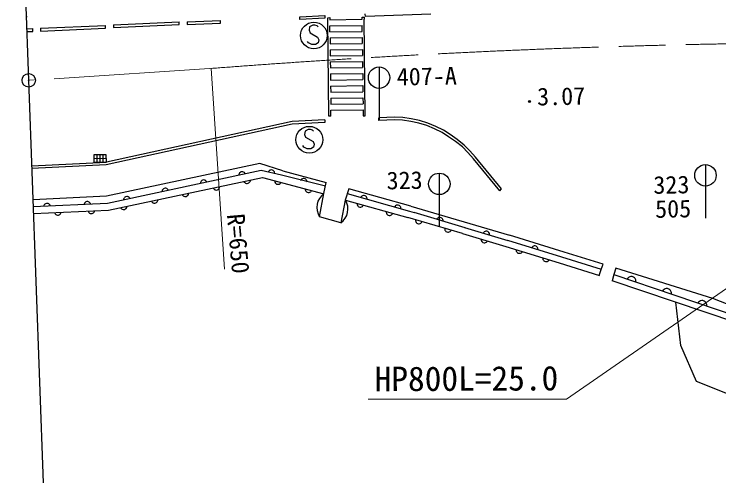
# Model space of a CAD drawing. Units: millimetres, scale not verified. Extents: x 40000 to 680000, y 20000 to 380000.
# Drawn here: x 67896 to 120524, y 244430 to 279402 of the extents above; entities that cross this region are included whole.
import ezdxf
from ezdxf.enums import TextEntityAlignment as Align

# ---------------------------------------------------------------- set-up
doc = ezdxf.new("R2010")
doc.units = ezdxf.units.MM
doc.header["$LTSCALE"] = 1000
doc.linetypes.add('CHAIN', pattern=[18.5, 12, -1.5, 3.5, -1.5])
for name, color, linetype, lineweight in [('M-BGD', 7, 'Continuous', 25), ('M-BGD-EXST', 7, 'Continuous', 25), ('M-BMK', 2, 'CHAIN', 13), ('M-BMK-OTRS', 5, 'Continuous', 25), ('M-BMK-SRVR', 3, 'Continuous', 25), ('M-STR-HTXT', 7, 'Continuous', 13), ('M-STR-STRC', 7, 'Continuous', 25)]:
    doc.layers.add(name, color=color, linetype=linetype, lineweight=lineweight)
doc.styles.add('ＭＳ ゴシック', font='')
doc.styles.get('ＭＳ ゴシック').set_extended_font_data('MS Gothic')

msp = doc.modelspace()

# ---------------------------------------------------------------- linework, layer by layer
at = {"layer": 'M-BGD'}
for p, q in [((68883, 279209), (68815, 279206)), ((91318, 279133), (91468, 279138)), ((91320, 278983), (91318, 279133)), ((91408, 271784), (91320, 278983)), ((91468, 279138), (91470, 278985)), ((91470, 278985), (93876, 279014)), ((93875, 279164), (94025, 279166)), ((93876, 279014), (93875, 279164)), ((94025, 279166), (94026, 279016)), ((94114, 271817), (94026, 279016)), ((91476, 278535), (93882, 278564)), ((91481, 278085), (91476, 278535)), ((93887, 278114), (93882, 278564)), ((91481, 278085), (93887, 278114)), ((91487, 277635), (93893, 277664)), ((91487, 277635), (91492, 277185)), ((93893, 277664), (93898, 277214)), ((91492, 277185), (93898, 277214)), ((91498, 276735), (93904, 276764)), ((91498, 276735), (91503, 276285)), ((91503, 276285), (93909, 276315)), ((93904, 276764), (93909, 276315)), ((91509, 275835), (93915, 275865)), ((91509, 275835), (91514, 275385)), ((93915, 275865), (93920, 275415)), ((91514, 275385), (93920, 275415)), ((91520, 274935), (93926, 274965)), ((91520, 274935), (91525, 274485)), ((93926, 274965), (93931, 274515)), ((91525, 274485), (93931, 274515)), ((91531, 274035), (93937, 274065)), ((91531, 274035), (91536, 273585)), ((93937, 274065), (93942, 273615)), ((91536, 273585), (93942, 273615)), ((91542, 273135), (93948, 273165)), ((93948, 273165), (93953, 272715)), ((91542, 273135), (91547, 272685)), ((91547, 272685), (93953, 272715)), ((91553, 272236), (93959, 272265)), ((91558, 271786), (91553, 272236)), ((93959, 272265), (93964, 271815)), ((91558, 271786), (91408, 271784)), ((93964, 271815), (94114, 271817)), ((73871, 268924), (74758, 268941)), ((73871, 268924), (74758, 268941)), ((74326, 268346), (74314, 268932)), ((74547, 268351), (74536, 268936)), ((74758, 268941), (74769, 268355)), ((74758, 268941), (74769, 268355)), ((73883, 268338), (73871, 268924)), ((73883, 268338), (73871, 268924)), ((73877, 268631), (74763, 268648)), ((74104, 268342), (74093, 268928)), ((74769, 268355), (73883, 268338)), ((74769, 268355), (73883, 268338)), ((86246, 268268), (74802, 265815)), ((87966, 267701), (86246, 268268)), ((86350, 267738), (74875, 265274)), ((84678, 267440), (84671, 267377)), ((84697, 267495), (84678, 267440)), ((84736, 267555), (84697, 267495)), ((84778, 267595), (84736, 267555)), ((84833, 267627), (84778, 267595)), ((84911, 267643), (84833, 267627)), ((84974, 267637), (84911, 267643)), ((85029, 267618), (84974, 267637)), ((85088, 267579), (85029, 267618)), ((85128, 267537), (85088, 267579)), ((85160, 267482), (85128, 267537)), ((87866, 267386), (86350, 267738)), ((86898, 267672), (86864, 267619)), ((86938, 267714), (86898, 267672)), ((86998, 267752), (86938, 267714)), ((87054, 267770), (86998, 267752)), ((87116, 267776), (87054, 267770)), ((87194, 267758), (87116, 267776)), ((87248, 267725), (87194, 267758)), ((87290, 267684), (87248, 267725)), ((87328, 267624), (87290, 267684)), ((87346, 267569), (87328, 267624)), ((87352, 267506), (87346, 267569)), ((91146, 266564), (87866, 267386)), ((87966, 267701), (91210, 266847)), ((74935, 264786), (86450, 267222)), ((74935, 264786), (86450, 267222)), ((81810, 266824), (81803, 266761)), ((81828, 266879), (81810, 266824)), ((81867, 266939), (81828, 266879)), ((81909, 266979), (81867, 266939)), ((81964, 267011), (81909, 266979)), ((82042, 267028), (81964, 267011)), ((82105, 267021), (82042, 267028)), ((82160, 267002), (82105, 267021)), ((82220, 266963), (82160, 267002)), ((82259, 266921), (82220, 266963)), ((82292, 266866), (82259, 266921)), ((85054, 266926), (85086, 266872)), ((85086, 266872), (85126, 266829)), ((85126, 266829), (85185, 266791)), ((85436, 266813), (85478, 266853)), ((85478, 266853), (85517, 266912)), ((85517, 266912), (85536, 266967)), ((85536, 266967), (85543, 267030)), ((86450, 267222), (91021, 266006)), ((87351, 266982), (87355, 266919)), ((87355, 266919), (87371, 266863)), ((87371, 266863), (87407, 266802)), ((87800, 266801), (87834, 266854)), ((89321, 267049), (89286, 266997)), ((89363, 267090), (89321, 267049)), ((89424, 267125), (89363, 267090)), ((89481, 267140), (89424, 267125)), ((89544, 267144), (89481, 267140)), ((89621, 267123), (89544, 267144)), ((89673, 267087), (89621, 267123)), ((89714, 267045), (89673, 267087)), ((89749, 266984), (89714, 267045)), ((89764, 266928), (89749, 266984)), ((89768, 266864), (89764, 266928)), ((91021, 266007), (91210, 266847)), ((78998, 266323), (78960, 266263)), ((79041, 266363), (78998, 266323)), ((79095, 266395), (79041, 266363)), ((79173, 266412), (79095, 266395)), ((79236, 266405), (79173, 266412)), ((79291, 266386), (79236, 266405)), ((79351, 266347), (79291, 266386)), ((79391, 266305), (79351, 266347)), ((79423, 266250), (79391, 266305)), ((82751, 266439), (82783, 266385)), ((82783, 266385), (82823, 266342)), ((82823, 266342), (82882, 266303)), ((82882, 266303), (82937, 266284)), ((83078, 266294), (83133, 266326)), ((83133, 266326), (83175, 266365)), ((83175, 266365), (83214, 266425)), ((83214, 266425), (83233, 266480)), ((83233, 266480), (83240, 266543)), ((85185, 266791), (85240, 266772)), ((85240, 266772), (85303, 266764)), ((85303, 266764), (85381, 266781)), ((85381, 266781), (85436, 266813)), ((87407, 266802), (87447, 266760)), ((87447, 266760), (87500, 266725)), ((87500, 266725), (87577, 266705)), ((87577, 266705), (87640, 266709)), ((87640, 266709), (87697, 266725)), ((87697, 266725), (87758, 266760)), ((87758, 266760), (87800, 266801)), ((89637, 266374), (89641, 266311)), ((89641, 266311), (89657, 266255)), ((92887, 266372), (92628, 265529)), ((97524, 265067), (92887, 266372)), ((74802, 265815), (69313, 265548)), ((76226, 265779), (76172, 265747)), ((76305, 265796), (76226, 265779)), ((76368, 265789), (76305, 265796)), ((76423, 265770), (76368, 265789)), ((78941, 266208), (78934, 266145)), ((78960, 266263), (78941, 266208)), ((80448, 265952), (80480, 265897)), ((80480, 265897), (80520, 265855)), ((80520, 265855), (80579, 265816)), ((80579, 265816), (80634, 265797)), ((80634, 265797), (80697, 265790)), ((80697, 265790), (80775, 265807)), ((80775, 265807), (80830, 265839)), ((80830, 265839), (80872, 265878)), ((80872, 265878), (80911, 265937)), ((80911, 265937), (80930, 265993)), ((80930, 265993), (80937, 266055)), ((82937, 266284), (83000, 266277)), ((83000, 266277), (83078, 266294)), ((89657, 266255), (89692, 266194)), ((89692, 266194), (89733, 266152)), ((89733, 266152), (89786, 266118)), ((89786, 266118), (89863, 266097)), ((89863, 266097), (89926, 266101)), ((89926, 266101), (89982, 266117)), ((89982, 266117), (90043, 266153)), ((90043, 266153), (90085, 266193)), ((90085, 266193), (90120, 266246)), ((90705, 264285), (91021, 266007)), ((92764, 266011), (97421, 264701)), ((93819, 265775), (93783, 265723)), ((93861, 265815), (93819, 265775)), ((93923, 265849), (93861, 265815)), ((93979, 265865), (93923, 265849)), ((94043, 265868), (93979, 265865)), ((94120, 265846), (94043, 265868)), ((94172, 265810), (94120, 265846)), ((94212, 265768), (94172, 265810)), ((74875, 265274), (69332, 265026)), ((70245, 265257), (70197, 265225)), ((70304, 265279), (70245, 265257)), ((70384, 265283), (70304, 265279)), ((70445, 265266), (70384, 265283)), ((70496, 265238), (70445, 265266)), ((73136, 265256), (73118, 265195)), ((73163, 265307), (73136, 265256)), ((73211, 265360), (73163, 265307)), ((73260, 265392), (73211, 265360)), ((73319, 265414), (73260, 265392)), ((73399, 265418), (73319, 265414)), ((73459, 265401), (73399, 265418)), ((73511, 265373), (73459, 265401)), ((73563, 265325), (73511, 265373)), ((73595, 265277), (73563, 265325)), ((73618, 265218), (73595, 265277)), ((76072, 265592), (76065, 265529)), ((76091, 265647), (76072, 265592)), ((76129, 265707), (76091, 265647)), ((76172, 265747), (76129, 265707)), ((76482, 265731), (76423, 265770)), ((76522, 265689), (76482, 265731)), ((76554, 265634), (76522, 265689)), ((78145, 265465), (78177, 265410)), ((78177, 265410), (78217, 265368)), ((78217, 265368), (78276, 265329)), ((78276, 265329), (78331, 265310)), ((78331, 265310), (78394, 265303)), ((78394, 265303), (78472, 265319)), ((78472, 265319), (78527, 265351)), ((78527, 265351), (78569, 265391)), ((78569, 265391), (78608, 265450)), ((78608, 265450), (78627, 265505)), ((78627, 265505), (78634, 265568)), ((92628, 265529), (92283, 263824)), ((92648, 265525), (97286, 264220)), ((93500, 265283), (93503, 265219)), ((94246, 265706), (94212, 265768)), ((94262, 265650), (94246, 265706)), ((94265, 265587), (94262, 265650)), ((69350, 264532), (74935, 264786)), ((69350, 264532), (74935, 264786)), ((70121, 265121), (70104, 265060)), ((70149, 265172), (70121, 265121)), ((70197, 265225), (70149, 265172)), ((70548, 265190), (70496, 265238)), ((70581, 265142), (70548, 265190)), ((70603, 265083), (70581, 265142)), ((73911, 264679), (73928, 264740)), ((75842, 264978), (75874, 264923)), ((75874, 264923), (75914, 264880)), ((75914, 264880), (75973, 264842)), ((75973, 264842), (76028, 264823)), ((76028, 264823), (76091, 264816)), ((76091, 264816), (76169, 264832)), ((76169, 264832), (76224, 264864)), ((76224, 264864), (76267, 264904)), ((76267, 264904), (76305, 264963)), ((76305, 264963), (76324, 265018)), ((76324, 265018), (76331, 265081)), ((93503, 265219), (93518, 265163)), ((93518, 265163), (93552, 265101)), ((93552, 265101), (93592, 265059)), ((93592, 265059), (93644, 265023)), ((93644, 265023), (93721, 265001)), ((93721, 265001), (93784, 265004)), ((93784, 265004), (93841, 265019)), ((93841, 265019), (93902, 265053)), ((93902, 265053), (93945, 265093)), ((93945, 265093), (93981, 265146)), ((96339, 265063), (96304, 265011)), ((96382, 265103), (96339, 265063)), ((96443, 265138), (96382, 265103)), ((96500, 265153), (96443, 265138)), ((96563, 265156), (96500, 265153)), ((96640, 265134), (96563, 265156)), ((96692, 265098), (96640, 265134)), ((96732, 265056), (96692, 265098)), ((96767, 264994), (96732, 265056)), ((96782, 264938), (96767, 264994)), ((96785, 264875), (96782, 264938)), ((97526, 265081), (104880, 262919)), ((70915, 264603), (70937, 264544)), ((70937, 264544), (70970, 264495)), ((70970, 264495), (71022, 264448)), ((71022, 264448), (71073, 264420)), ((71073, 264420), (71134, 264403)), ((71134, 264403), (71214, 264406)), ((71214, 264406), (71273, 264429)), ((71273, 264429), (71322, 264461)), ((71322, 264461), (71369, 264513)), ((71369, 264513), (71397, 264565)), ((71397, 264565), (71414, 264626)), ((73429, 264717), (73451, 264658)), ((73451, 264658), (73484, 264610)), ((73484, 264610), (73536, 264562)), ((73536, 264562), (73587, 264534)), ((73587, 264534), (73648, 264517)), ((73648, 264517), (73728, 264521)), ((73728, 264521), (73787, 264543)), ((73787, 264543), (73835, 264576)), ((73835, 264576), (73883, 264628)), ((73883, 264628), (73911, 264679)), ((92283, 263824), (90705, 264285)), ((95684, 264660), (95687, 264597)), ((95687, 264597), (95702, 264540)), ((95702, 264540), (95736, 264479)), ((95736, 264479), (95776, 264436)), ((95776, 264436), (95828, 264400)), ((95828, 264400), (95905, 264378)), ((95905, 264378), (95969, 264381)), ((95969, 264381), (96025, 264396)), ((96025, 264396), (96087, 264431)), ((96087, 264431), (96129, 264471)), ((96129, 264471), (96165, 264523)), ((101385, 263035), (97286, 264220)), ((97421, 264701), (97775, 264596)), ((101570, 263460), (97775, 264596)), ((99589, 264220), (99527, 264186)), ((99646, 264234), (99589, 264220)), ((99709, 264236), (99646, 264234)), ((99786, 264213), (99709, 264236)), ((99837, 264177), (99786, 264213)), ((97868, 264037), (97871, 263974)), ((97871, 263974), (97886, 263918)), ((97886, 263918), (97921, 263856)), ((97921, 263856), (97960, 263813)), ((97960, 263813), (98013, 263778)), ((98013, 263778), (98090, 263756)), ((98090, 263756), (98153, 263759)), ((98153, 263759), (98209, 263774)), ((98209, 263774), (98271, 263808)), ((98271, 263808), (98313, 263848)), ((98313, 263848), (98349, 263900)), ((99484, 264147), (99447, 264095)), ((99527, 264186), (99484, 264147)), ((99877, 264134), (99837, 264177)), ((99910, 264071), (99877, 264134)), ((99925, 264015), (99910, 264071)), ((99927, 263952), (99925, 264015)), ((101378, 263948), (101364, 263928)), ((100053, 263415), (100055, 263352)), ((100055, 263352), (100070, 263295)), ((100070, 263295), (100105, 263233)), ((100105, 263233), (100145, 263191)), ((100145, 263191), (100197, 263155)), ((100197, 263155), (100274, 263133)), ((100337, 263136), (100393, 263151)), ((100393, 263151), (100455, 263186)), ((100455, 263186), (100498, 263225)), ((100498, 263225), (100533, 263278)), ((101518, 263475), (104759, 262517)), ((103003, 263151), (102960, 263111)), ((103066, 263184), (103003, 263151)), ((103122, 263199), (103066, 263184)), ((103185, 263201), (103122, 263199)), ((103262, 263178), (103185, 263201)), ((103314, 263142), (103262, 263178)), ((103353, 263099), (103314, 263142)), ((100274, 263133), (100337, 263136)), ((101385, 263035), (104626, 262076)), ((101385, 263035), (104626, 262076)), ((102766, 262627), (102768, 262563)), ((102960, 263111), (102924, 263059)), ((103387, 263037), (103353, 263099)), ((103402, 262981), (103387, 263037)), ((103404, 262917), (103402, 262981)), ((108969, 261653), (104880, 262919)), ((102768, 262563), (102782, 262507)), ((102782, 262507), (102816, 262445)), ((102816, 262445), (102856, 262402)), ((102856, 262402), (102907, 262366)), ((102907, 262366), (102984, 262343)), ((102984, 262343), (103047, 262345)), ((103047, 262345), (103104, 262360)), ((103104, 262360), (103166, 262393)), ((103166, 262393), (103209, 262433)), ((103209, 262433), (103245, 262485)), ((108796, 261267), (104759, 262517)), ((106681, 262089), (106618, 262056)), ((106738, 262103), (106681, 262089)), ((106801, 262104), (106738, 262103)), ((106877, 262081), (106801, 262104)), ((104626, 262076), (108606, 260844)), ((104626, 262076), (108606, 260844)), ((105382, 261842), (105383, 261779)), ((105383, 261779), (105397, 261722)), ((105397, 261722), (105430, 261660)), ((105430, 261660), (105469, 261616)), ((105469, 261616), (105520, 261580)), ((105520, 261580), (105597, 261556)), ((105660, 261557), (105717, 261571)), ((105717, 261571), (105779, 261604)), ((105779, 261604), (105823, 261643)), ((105823, 261643), (105860, 261694)), ((106575, 262017), (106538, 261966)), ((106618, 262056), (106575, 262017)), ((106929, 262044), (106877, 262081)), ((106968, 262001), (106929, 262044)), ((107001, 261938), (106968, 262001)), ((107014, 261881), (107001, 261938)), ((107016, 261818), (107014, 261881)), ((111878, 260753), (108969, 261653)), ((105597, 261556), (105660, 261557)), ((107372, 261226), (107373, 261163)), ((107373, 261163), (107387, 261106)), ((107387, 261106), (107420, 261044)), ((107420, 261044), (107459, 261000)), ((107813, 261027), (107850, 261078)), ((111754, 260352), (108796, 261267)), ((107459, 261000), (107511, 260964)), ((107511, 260964), (107587, 260940)), ((107587, 260940), (107650, 260941)), ((107650, 260941), (107707, 260955)), ((107707, 260955), (107769, 260988)), ((107769, 260988), (107813, 261027)), ((108606, 260844), (111618, 259912)), ((111730, 260357), (111878, 260753)), ((111594, 259912), (111730, 260357)), ((112826, 260445), (112675, 259972)), ((120063, 258174), (112826, 260445)), ((112675, 259972), (112550, 259503)), ((123080, 255957), (112550, 259503)), ((112675, 259973), (123250, 256393)), ((113719, 259708), (113665, 259637)), ((113781, 259761), (113719, 259708)), ((113870, 259805), (113781, 259761)), ((113950, 259822), (113870, 259805)), ((114038, 259822), (113950, 259822)), ((114144, 259786), (114038, 259822)), ((114215, 259732), (114144, 259786)), ((114268, 259670), (114215, 259732)), ((114312, 259581), (114268, 259670)), ((114329, 259501), (114312, 259581)), ((114328, 259413), (114329, 259501)), ((116363, 258813), (116309, 258743)), ((116425, 258866), (116363, 258813)), ((116514, 258910), (116425, 258866)), ((116593, 258927), (116514, 258910)), ((116682, 258927), (116593, 258927)), ((116788, 258891), (116682, 258927)), ((116859, 258837), (116788, 258891)), ((116911, 258775), (116859, 258837)), ((116955, 258686), (116911, 258775)), ((116973, 258607), (116955, 258686)), ((116972, 258518), (116973, 258607)), ((117680, 254692), (117308, 257913)), ((119006, 257918), (118953, 257848)), ((119069, 257971), (119006, 257918)), ((119157, 258015), (119069, 257971)), ((119237, 258032), (119157, 258015)), ((119326, 258032), (119237, 258032)), ((119432, 257996), (119326, 258032)), ((119502, 257943), (119432, 257996)), ((119555, 257880), (119502, 257943)), ((119599, 257792), (119555, 257880)), ((123415, 256903), (120063, 258174)), ((119616, 257712), (119599, 257792)), ((119616, 257623), (119616, 257712)), ((118856, 252000), (117680, 254692)), ((121862, 250799), (118856, 252000))]:
    msp.add_line(p, q, dxfattribs=at)
for radius in [75, 45, 15]:
    msp.add_circle((106383, 272883), radius, dxfattribs=at)
for centre, radius, start, end in [((91770, 264983), 1268, 126.012, 213.2176), ((91570, 264858), 1256, 304.7272, 32.4008)]:
    msp.add_arc(centre, radius, start, end, dxfattribs=at)
at = {"layer": 'M-BGD-EXST'}
for p, q in [((89959, 278447), (89919, 278207)), ((90199, 278567), (89959, 278447)), ((90359, 278567), (90199, 278567)), ((90519, 278527), (90359, 278567)), ((90599, 278447), (90519, 278527)), ((89919, 278207), (89999, 278007)), ((89999, 278007), (90559, 277687)), ((89879, 277247), (89799, 277367)), ((90559, 277687), (90639, 277487)), ((90639, 277487), (90599, 277247)), ((90119, 277127), (89879, 277247)), ((90399, 277127), (90119, 277127)), ((90599, 277247), (90399, 277127)), ((89621, 270669), (89581, 270429)), ((89861, 270789), (89621, 270669)), ((90021, 270789), (89861, 270789)), ((90181, 270749), (90021, 270789)), ((90261, 270669), (90181, 270749)), ((89581, 270429), (89661, 270229)), ((89661, 270229), (90221, 269909)), ((89541, 269469), (89461, 269589)), ((89781, 269349), (89541, 269469)), ((90261, 269469), (90061, 269349)), ((90221, 269909), (90301, 269709)), ((90301, 269709), (90261, 269469)), ((90061, 269349), (89781, 269349))]:
    msp.add_line(p, q, dxfattribs=at)
for centre in [(90279, 277807), (89941, 270029)]:
    msp.add_circle(centre, 1000, dxfattribs=at)
at = {"layer": 'M-BMK'}
msp.add_line((82855, 275363), (68988, 274462), dxfattribs=at)
msp.add_arc((132797, -371468), 648759, 88.60956, 94.43637, dxfattribs=at)
at = {"layer": 'M-BMK-OTRS'}
for p, q in [((68988, 274462), (67896, 304442)), ((70083, 244430), (68988, 274462))]:
    msp.add_line(p, q, dxfattribs=at)
at = {"layer": 'M-BMK-SRVR'}
for radius in [500, 20]:
    msp.add_circle((68988, 274462), radius, dxfattribs=at)
at = {"layer": 'M-STR-HTXT'}
for p, q in [((82614, 275347), (83602, 260380)), ((140392, 272345), (109153, 250665)), ((109153, 250665), (94330, 250672))]:
    msp.add_line(p, q, dxfattribs=at)
at = {"layer": 'M-STR-STRC'}
for p, q in [((89232, 279205), (91088, 279287)), ((89241, 279005), (89232, 279205)), ((91097, 279088), (89241, 279005)), ((91088, 279287), (91097, 279088)), ((94127, 279219), (94120, 279419)), ((99016, 279388), (94127, 279219)), ((69856, 278341), (74709, 278563)), ((74718, 278364), (74709, 278563)), ((75313, 278592), (80220, 278822)), ((75313, 278592), (75322, 278393)), ((75322, 278393), (80225, 278622)), ((80225, 278622), (80220, 278822)), ((80814, 278838), (83314, 278924)), ((80814, 278838), (80821, 278638)), ((80821, 278638), (83320, 278724)), ((83320, 278724), (83314, 278924)), ((68849, 278296), (69291, 278317)), ((68856, 278096), (69299, 278117)), ((69299, 278117), (69291, 278317)), ((69856, 278341), (69866, 278141)), ((69866, 278141), (74718, 278364)), ((95151, 275463), (95151, 271463)), ((96329, 271704), (95135, 271662)), ((95142, 271462), (95135, 271662)), ((96916, 271688), (96329, 271704)), ((97551, 271593), (96916, 271688)), ((98176, 271468), (97551, 271593)), ((88659, 271196), (74779, 268155)), ((88650, 271396), (74806, 268356)), ((91091, 271509), (88650, 271396)), ((91098, 271309), (88659, 271196)), ((91091, 271509), (91098, 271309)), ((96323, 271505), (95142, 271462)), ((96886, 271490), (96323, 271505)), ((97512, 271397), (96886, 271490)), ((98113, 271278), (97512, 271397)), ((98714, 271080), (98113, 271278)), ((98789, 271266), (98176, 271468)), ((99288, 270850), (98714, 271080)), ((99376, 271029), (98789, 271266)), ((99860, 270570), (99288, 270850)), ((99970, 270736), (99376, 271029)), ((100335, 270255), (99860, 270570)), ((100449, 270419), (99970, 270736)), ((100854, 269895), (100335, 270255)), ((100978, 270052), (100449, 270419)), ((101514, 269630), (100978, 270052)), ((101369, 269492), (100854, 269895)), ((101767, 269072), (101369, 269492)), ((101916, 269205), (101514, 269630)), ((102192, 268596), (101767, 269072)), ((102346, 268724), (101916, 269205)), ((104162, 266225), (102192, 268596)), ((104291, 266355), (102346, 268724)), ((69221, 268082), (74806, 268356)), ((74779, 268155), (69228, 267882)), ((119521, 268173), (119521, 264173)), ((99647, 267537), (99647, 263537)), ((104162, 266225), (104291, 266355))]:
    msp.add_line(p, q, dxfattribs=at)
for centre in [(95150, 274663), (119521, 267373), (99647, 266737)]:
    msp.add_circle(centre, 800, dxfattribs=at)

# ---------------------------------------------------------------- texts
at = {"layer": 'M-BGD', "style": 'ＭＳ ゴシック'}
msp.add_text('3.07', height=1320, rotation=1, dxfattribs=at).set_placement((106968, 272189), align=Align.BOTTOM_LEFT)
at = {"layer": 'M-STR-HTXT', "style": 'ＭＳ ゴシック'}
for s, height, rotation, p in [('R=650', 1320, 275, (83392, 264425)), ('HP800L=25.0', 1833, 0.277, (94821, 250717))]:
    msp.add_text(s, height=height, rotation=rotation, dxfattribs=at).set_placement(p, align=Align.BOTTOM_LEFT)
at = {"layer": 'M-STR-STRC', "style": 'ＭＳ ゴシック'}
for s, p in [('407-A', (96484, 273674)), ('323', (95726, 265929)), ('323', (115647, 265595)), ('505', (115778, 263804))]:
    msp.add_text(s, height=1320, rotation=1, dxfattribs=at).set_placement(p, align=Align.BOTTOM_LEFT)

doc.saveas('drawing.dxf')
